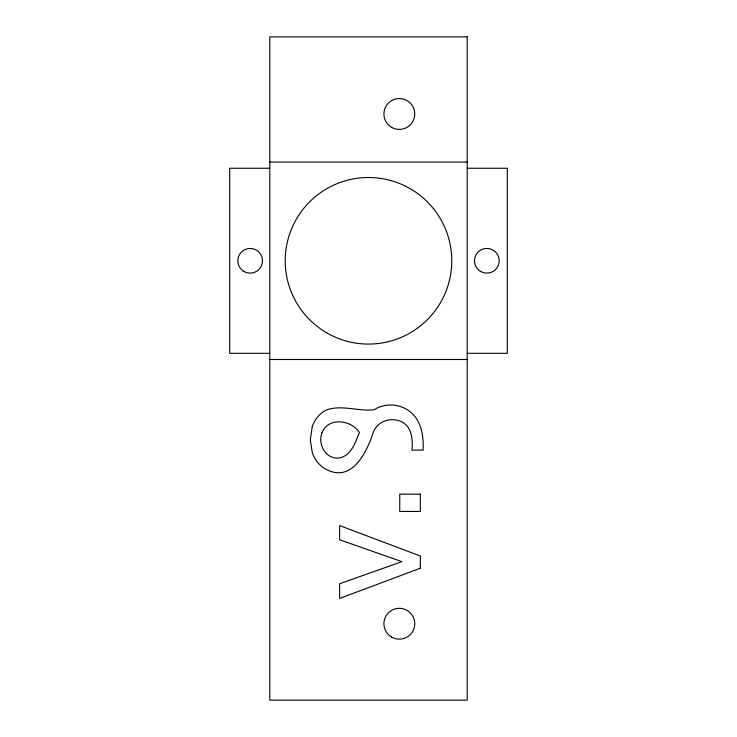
<?xml version="1.0" encoding="UTF-8"?>
<svg xmlns="http://www.w3.org/2000/svg" width="737" height="737" viewBox="0 0 737 737"><rect width="100%" height="100%" fill="white"/><g stroke="black" fill="none" stroke-linecap="round" stroke-linejoin="round"><path stroke-width="1.11" d="M269.797 162.085L467.203 162.085M269.797 168.257L229.695 168.257L229.695 353.327L269.797 353.327M467.203 168.257L507.305 168.257L507.305 353.327L467.203 353.327M269.797 359.499L467.203 359.499M312.221 426.751L310.295 439.961L312.322 452.831A30.908 30.908 0 0 0 322.686 467.249C349.937 485.545 366.197 454.471 373.235 432.379C377.362 421.49 389.56 417.197 400.145 421.103C411.891 425.608 412.867 439.316 412.038 450.104L423.149 450.104C423.747 435.705 421.38 419.344 408.538 410.546C398.551 403.581 384.401 403.028 374.175 409.763C358.422 411.522 342.014 404.668 326.758 409.809C319.775 413.125 314.699 419.51 312.221 426.751M322.124 432.379C316.873 445.12 327.348 461.878 341.894 457.318C352.286 453.587 355.427 441.638 359.435 432.527C351.512 419.887 328.518 416.829 322.124 432.379M420.348 568.227L339.628 598.435L339.628 583.759L401.923 561.649L339.628 539.76L339.628 525.592L420.348 556.011L420.348 568.227M467.203 36.85L269.797 36.85L269.797 700.15L467.203 700.15L467.203 36.85M420.348 494.159L399.749 494.159L399.749 511.432L420.348 511.432L420.348 494.159M243.09 270.912A12.336 12.336 0 0 0 262.446 261.847A12.336 12.336 0 0 0 244.924 249.622A12.336 12.336 0 0 0 243.09 270.912M480.681 271.474A12.336 12.336 0 0 0 499.189 260.797A12.336 12.336 0 0 0 480.681 250.11A12.336 12.336 0 0 0 480.681 271.474M391.633 127.326A15.422 15.422 0 0 0 414.765 113.968A15.422 15.422 0 0 0 391.633 100.61A15.422 15.422 0 0 0 391.633 127.326M391.633 637.09A15.422 15.422 0 0 0 414.765 623.732A15.422 15.422 0 0 0 391.633 610.374A15.422 15.422 0 0 0 391.633 637.09M326.86 332.921A83.281 83.281 0 0 0 451.781 260.797A83.281 83.281 0 0 0 326.86 188.663A83.281 83.281 0 0 0 326.86 332.921"/></g></svg>
